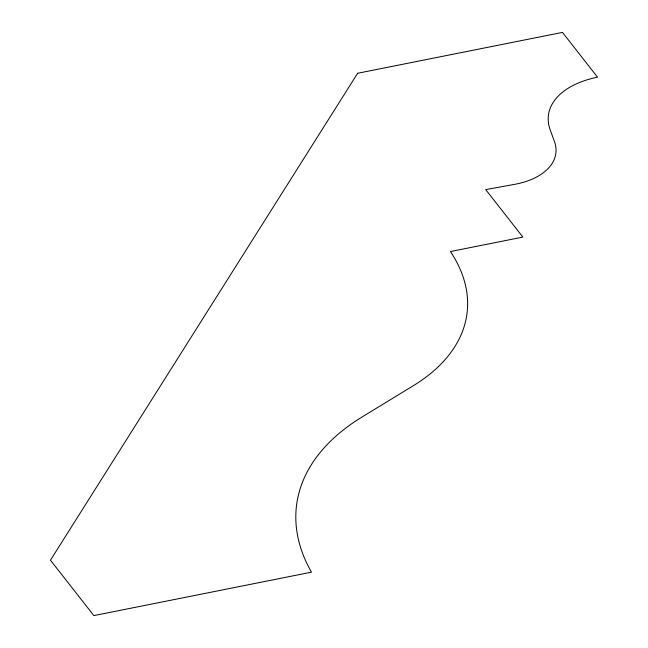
<?xml version="1.0" encoding="UTF-8"?>
<svg xmlns="http://www.w3.org/2000/svg" width="648" height="648" viewBox="0 0 648 648"><rect width="100%" height="100%" fill="white"/><g stroke="black" fill="none" stroke-linecap="round" stroke-linejoin="round"><path stroke-width="0.97" d="M357.631 73.281L50.463 560.188L93.838 615.6L311.494 572.168A284.569 163.223 6.9 0 1 361.94 417.069L413.424 385.641A233.264 133.796 6.9 0 0 450.457 251.546L522.887 237.095L485.7 189.597L514.277 184.413A71.377 40.937 6.9 0 0 554.405 141.41L550.201 129.916A88.258 50.617 6.9 0 1 597.537 77.185L562.48 32.4L357.631 73.281"/></g></svg>
